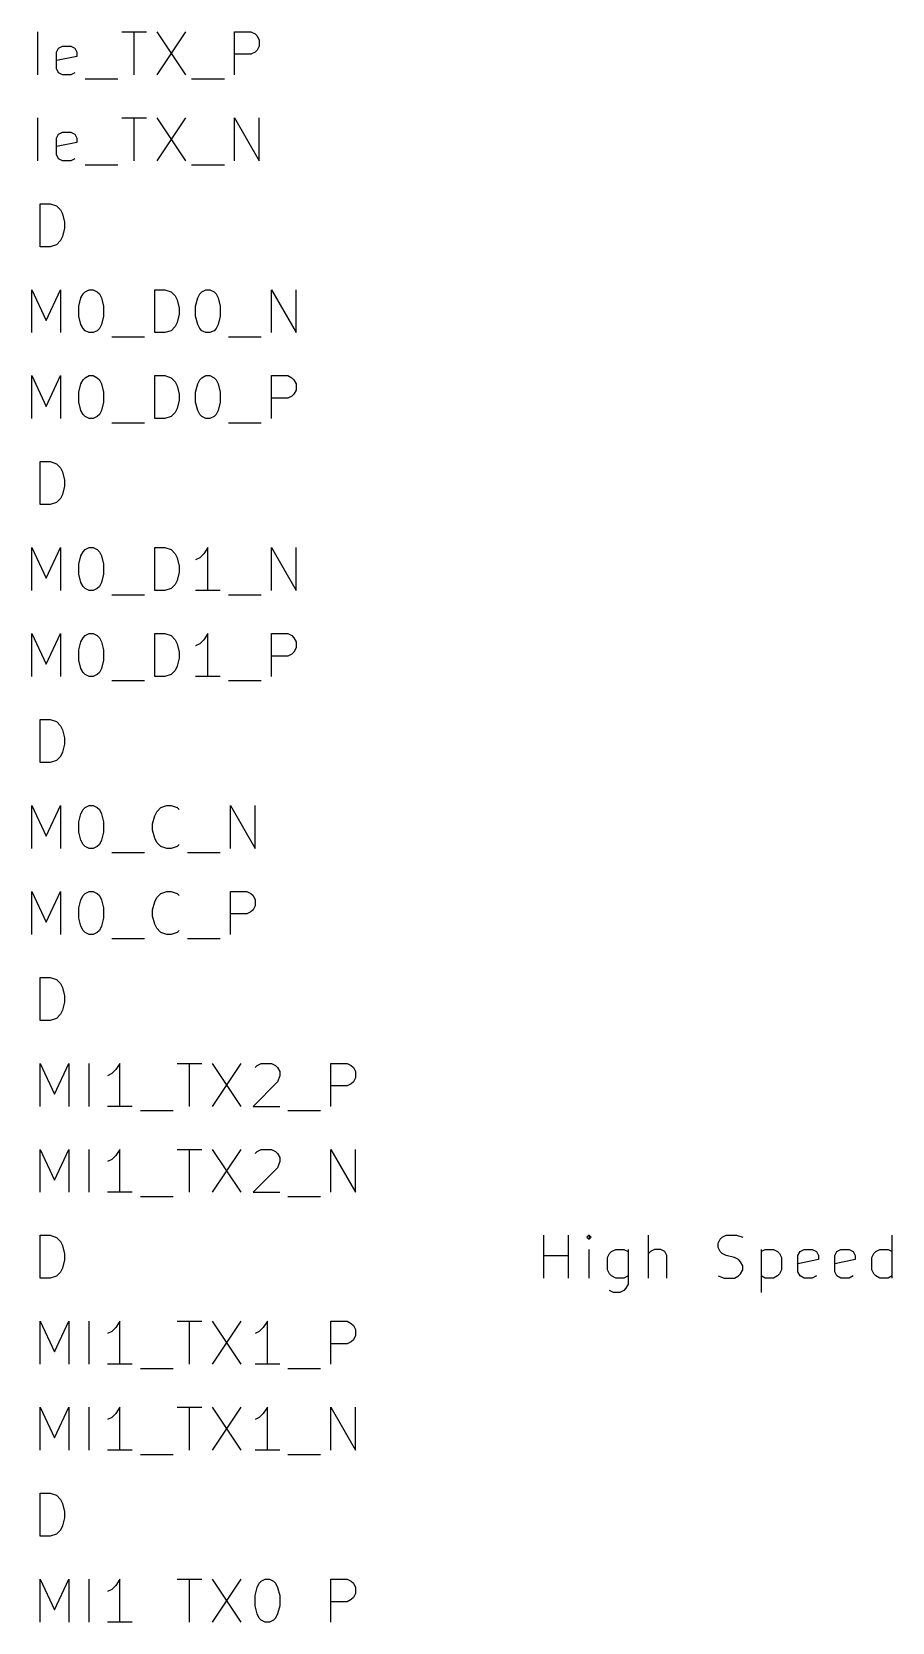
# Model space of a CAD drawing. Extents: x 0.4 to 11.3, y -7.9 to -0.4.
# Drawn here: x 1.375 to 2.375, y -4.173 to -2.323 of the extents above; entities that cross this region are included whole.
import ezdxf

# ---------------------------------------------------------------- set-up
doc = ezdxf.new("R2010")
doc.units = 0
doc.header["$MEASUREMENT"] = 0
doc.layers.add('CYAN2', color=4, linetype='CONTINUOUS')
doc.layers.add('RED2', color=1, linetype='CONTINUOUS')

msp = doc.modelspace()

# ---------------------------------------------------------------- linework, layer by layer
at = {"layer": 'CYAN2', "linetype": 'CONTINUOUS'}
for p, q in [((1.3819, -2.3731), (1.3819, -2.3231)), ((1.4795, -2.3231), (1.5081, -2.3231)), ((1.4938, -2.3731), (1.4938, -2.3231)), ((1.52, -2.3231), (1.5533, -2.3731)), ((1.5533, -2.3231), (1.52, -2.3731)), ((1.6105, -2.3731), (1.6105, -2.3231)), ((1.6105, -2.3231), (1.6295, -2.3231)), ((1.6295, -2.3231), (1.6343, -2.3255)), ((1.6343, -2.3255), (1.6367, -2.3279)), ((1.6367, -2.3279), (1.639, -2.3327)), ((1.4033, -2.3469), (1.4057, -2.3422)), ((1.4033, -2.366), (1.4033, -2.3469)), ((1.4057, -2.3422), (1.4105, -2.3398)), ((1.4105, -2.3398), (1.42, -2.3398)), ((1.42, -2.3398), (1.4248, -2.3422)), ((1.4248, -2.3422), (1.4271, -2.3469)), ((1.4271, -2.3469), (1.4271, -2.3517)), ((1.6295, -2.3493), (1.6105, -2.3493)), ((1.6343, -2.3469), (1.6295, -2.3493)), ((1.6367, -2.3446), (1.6343, -2.3469)), ((1.639, -2.3398), (1.6367, -2.3446)), ((1.639, -2.3327), (1.639, -2.3398)), ((1.4271, -2.3517), (1.4033, -2.3565)), ((1.4057, -2.3708), (1.4033, -2.366)), ((1.4105, -2.3731), (1.4057, -2.3708)), ((1.42, -2.3731), (1.4105, -2.3731)), ((1.4248, -2.3708), (1.42, -2.3731)), ((1.4367, -2.3779), (1.4748, -2.3779)), ((1.5605, -2.3779), (1.5986, -2.3779)), ((1.3819, -2.4731), (1.3819, -2.4231)), ((1.4795, -2.4231), (1.5081, -2.4231)), ((1.4938, -2.4731), (1.4938, -2.4231)), ((1.52, -2.4231), (1.5533, -2.4731)), ((1.5533, -2.4231), (1.52, -2.4731)), ((1.6105, -2.4731), (1.6105, -2.4231)), ((1.6105, -2.4231), (1.639, -2.4731)), ((1.639, -2.4731), (1.639, -2.4231)), ((1.4057, -2.4422), (1.4105, -2.4398)), ((1.4105, -2.4398), (1.42, -2.4398)), ((1.42, -2.4398), (1.4248, -2.4422)), ((1.4033, -2.4469), (1.4057, -2.4422)), ((1.4033, -2.466), (1.4033, -2.4469)), ((1.4271, -2.4517), (1.4033, -2.4565)), ((1.4248, -2.4422), (1.4271, -2.4469)), ((1.4271, -2.4469), (1.4271, -2.4517)), ((1.4057, -2.4708), (1.4033, -2.466)), ((1.4105, -2.4731), (1.4057, -2.4708)), ((1.42, -2.4731), (1.4105, -2.4731)), ((1.4248, -2.4708), (1.42, -2.4731)), ((1.4367, -2.4779), (1.4748, -2.4779)), ((1.5605, -2.4779), (1.5986, -2.4779)), ((1.3843, -2.5731), (1.3843, -2.5231)), ((1.3843, -2.5231), (1.3962, -2.5231)), ((1.3962, -2.5231), (1.4033, -2.5255)), ((1.4033, -2.5255), (1.4081, -2.5303)), ((1.4081, -2.5303), (1.4105, -2.535)), ((1.4105, -2.535), (1.4129, -2.5446)), ((1.4129, -2.5517), (1.4105, -2.5612)), ((1.4129, -2.5446), (1.4129, -2.5517)), ((1.4033, -2.5708), (1.3962, -2.5731)), ((1.4081, -2.566), (1.4033, -2.5708)), ((1.4105, -2.5612), (1.4081, -2.566)), ((1.3962, -2.5731), (1.3843, -2.5731)), ((1.3748, -2.6731), (1.3748, -2.6231)), ((1.3748, -2.6231), (1.3914, -2.6588)), ((1.3914, -2.6588), (1.4081, -2.6231)), ((1.4081, -2.6231), (1.4081, -2.6731)), ((1.4343, -2.6279), (1.4367, -2.6255)), ((1.4367, -2.6255), (1.4414, -2.6231)), ((1.4414, -2.6231), (1.4462, -2.6231)), ((1.4462, -2.6231), (1.4509, -2.6255)), ((1.4509, -2.6255), (1.4533, -2.6279)), ((1.5176, -2.6731), (1.5176, -2.6231)), ((1.5176, -2.6231), (1.5295, -2.6231)), ((1.5295, -2.6231), (1.5367, -2.6255)), ((1.5367, -2.6255), (1.5414, -2.6303)), ((1.57, -2.6279), (1.5724, -2.6255)), ((1.5724, -2.6255), (1.5771, -2.6231)), ((1.5771, -2.6231), (1.5819, -2.6231)), ((1.5819, -2.6231), (1.5867, -2.6255)), ((1.5867, -2.6255), (1.589, -2.6279)), ((1.6533, -2.6731), (1.6533, -2.6231)), ((1.6533, -2.6231), (1.6819, -2.6731)), ((1.6819, -2.6731), (1.6819, -2.6231)), ((1.4295, -2.6422), (1.4319, -2.6327)), ((1.4295, -2.6541), (1.4295, -2.6422)), ((1.4319, -2.6327), (1.4343, -2.6279)), ((1.4533, -2.6279), (1.4557, -2.6327)), ((1.4557, -2.6327), (1.4581, -2.6422)), ((1.4581, -2.6422), (1.4581, -2.6541)), ((1.5414, -2.6303), (1.5438, -2.635)), ((1.5438, -2.635), (1.5462, -2.6446)), ((1.5462, -2.6446), (1.5462, -2.6517)), ((1.5652, -2.6422), (1.5676, -2.6327)), ((1.5652, -2.6541), (1.5652, -2.6422)), ((1.5676, -2.6327), (1.57, -2.6279)), ((1.589, -2.6279), (1.5914, -2.6327)), ((1.5914, -2.6327), (1.5938, -2.6422)), ((1.5938, -2.6422), (1.5938, -2.6541)), ((1.4319, -2.6636), (1.4295, -2.6541)), ((1.4343, -2.6684), (1.4319, -2.6636)), ((1.4557, -2.6636), (1.4533, -2.6684)), ((1.4581, -2.6541), (1.4557, -2.6636)), ((1.5438, -2.6612), (1.5414, -2.666)), ((1.5462, -2.6517), (1.5438, -2.6612)), ((1.5676, -2.6636), (1.5652, -2.6541)), ((1.57, -2.6684), (1.5676, -2.6636)), ((1.5914, -2.6636), (1.589, -2.6684)), ((1.5938, -2.6541), (1.5914, -2.6636)), ((1.4367, -2.6708), (1.4343, -2.6684)), ((1.4414, -2.6731), (1.4367, -2.6708)), ((1.4462, -2.6731), (1.4414, -2.6731)), ((1.4509, -2.6708), (1.4462, -2.6731)), ((1.4533, -2.6684), (1.4509, -2.6708)), ((1.4676, -2.6779), (1.5057, -2.6779)), ((1.5295, -2.6731), (1.5176, -2.6731)), ((1.5367, -2.6708), (1.5295, -2.6731)), ((1.5414, -2.666), (1.5367, -2.6708)), ((1.5724, -2.6708), (1.57, -2.6684)), ((1.5771, -2.6731), (1.5724, -2.6708)), ((1.5819, -2.6731), (1.5771, -2.6731)), ((1.5867, -2.6708), (1.5819, -2.6731)), ((1.589, -2.6684), (1.5867, -2.6708)), ((1.6033, -2.6779), (1.6414, -2.6779)), ((1.3748, -2.7731), (1.3748, -2.7231)), ((1.3748, -2.7231), (1.3914, -2.7588)), ((1.3914, -2.7588), (1.4081, -2.7231)), ((1.4081, -2.7231), (1.4081, -2.7731)), ((1.4295, -2.7422), (1.4319, -2.7327)), ((1.4319, -2.7327), (1.4343, -2.7279)), ((1.4343, -2.7279), (1.4367, -2.7255)), ((1.4367, -2.7255), (1.4414, -2.7231)), ((1.4414, -2.7231), (1.4462, -2.7231)), ((1.4462, -2.7231), (1.4509, -2.7255)), ((1.4509, -2.7255), (1.4533, -2.7279)), ((1.4533, -2.7279), (1.4557, -2.7327)), ((1.4557, -2.7327), (1.4581, -2.7422)), ((1.5176, -2.7731), (1.5176, -2.7231)), ((1.5176, -2.7231), (1.5295, -2.7231)), ((1.5295, -2.7231), (1.5367, -2.7255)), ((1.5367, -2.7255), (1.5414, -2.7303)), ((1.5414, -2.7303), (1.5438, -2.735)), ((1.5438, -2.735), (1.5462, -2.7446)), ((1.5652, -2.7422), (1.5676, -2.7327)), ((1.5676, -2.7327), (1.57, -2.7279)), ((1.57, -2.7279), (1.5724, -2.7255)), ((1.5724, -2.7255), (1.5771, -2.7231)), ((1.5771, -2.7231), (1.5819, -2.7231)), ((1.5819, -2.7231), (1.5867, -2.7255)), ((1.5867, -2.7255), (1.589, -2.7279)), ((1.589, -2.7279), (1.5914, -2.7327)), ((1.5914, -2.7327), (1.5938, -2.7422)), ((1.6533, -2.7731), (1.6533, -2.7231)), ((1.6533, -2.7231), (1.6724, -2.7231)), ((1.6724, -2.7231), (1.6771, -2.7255)), ((1.6771, -2.7255), (1.6795, -2.7279)), ((1.6795, -2.7279), (1.6819, -2.7327)), ((1.6819, -2.7327), (1.6819, -2.7398)), ((1.4295, -2.7541), (1.4295, -2.7422)), ((1.4319, -2.7636), (1.4295, -2.7541)), ((1.4581, -2.7541), (1.4557, -2.7636)), ((1.4581, -2.7422), (1.4581, -2.7541)), ((1.5462, -2.7517), (1.5438, -2.7612)), ((1.5462, -2.7446), (1.5462, -2.7517)), ((1.5652, -2.7541), (1.5652, -2.7422)), ((1.5676, -2.7636), (1.5652, -2.7541)), ((1.5938, -2.7541), (1.5914, -2.7636)), ((1.5938, -2.7422), (1.5938, -2.7541)), ((1.6724, -2.7493), (1.6533, -2.7493)), ((1.6771, -2.7469), (1.6724, -2.7493)), ((1.6795, -2.7446), (1.6771, -2.7469)), ((1.6819, -2.7398), (1.6795, -2.7446)), ((1.4343, -2.7684), (1.4319, -2.7636)), ((1.4367, -2.7708), (1.4343, -2.7684)), ((1.4414, -2.7731), (1.4367, -2.7708)), ((1.4462, -2.7731), (1.4414, -2.7731)), ((1.4509, -2.7708), (1.4462, -2.7731)), ((1.4533, -2.7684), (1.4509, -2.7708)), ((1.4557, -2.7636), (1.4533, -2.7684)), ((1.5295, -2.7731), (1.5176, -2.7731)), ((1.5367, -2.7708), (1.5295, -2.7731)), ((1.5414, -2.766), (1.5367, -2.7708)), ((1.5438, -2.7612), (1.5414, -2.766)), ((1.57, -2.7684), (1.5676, -2.7636)), ((1.5724, -2.7708), (1.57, -2.7684)), ((1.5771, -2.7731), (1.5724, -2.7708)), ((1.5819, -2.7731), (1.5771, -2.7731)), ((1.5867, -2.7708), (1.5819, -2.7731)), ((1.589, -2.7684), (1.5867, -2.7708)), ((1.5914, -2.7636), (1.589, -2.7684)), ((1.4676, -2.7779), (1.5057, -2.7779)), ((1.6033, -2.7779), (1.6414, -2.7779)), ((1.3843, -2.8731), (1.3843, -2.8231)), ((1.3843, -2.8231), (1.3962, -2.8231)), ((1.3962, -2.8231), (1.4033, -2.8255)), ((1.4033, -2.8255), (1.4081, -2.8303)), ((1.4081, -2.8303), (1.4105, -2.835)), ((1.4105, -2.835), (1.4129, -2.8446)), ((1.4129, -2.8446), (1.4129, -2.8517)), ((1.4081, -2.866), (1.4033, -2.8708)), ((1.4105, -2.8612), (1.4081, -2.866)), ((1.4129, -2.8517), (1.4105, -2.8612)), ((1.3962, -2.8731), (1.3843, -2.8731)), ((1.4033, -2.8708), (1.3962, -2.8731)), ((1.3748, -2.9731), (1.3748, -2.9231)), ((1.3748, -2.9231), (1.3914, -2.9588)), ((1.3914, -2.9588), (1.4081, -2.9231)), ((1.4081, -2.9231), (1.4081, -2.9731)), ((1.4295, -2.9422), (1.4319, -2.9327)), ((1.4319, -2.9327), (1.4343, -2.9279)), ((1.4343, -2.9279), (1.4367, -2.9255)), ((1.4367, -2.9255), (1.4414, -2.9231)), ((1.4414, -2.9231), (1.4462, -2.9231)), ((1.4462, -2.9231), (1.4509, -2.9255)), ((1.4509, -2.9255), (1.4533, -2.9279)), ((1.4533, -2.9279), (1.4557, -2.9327)), ((1.4557, -2.9327), (1.4581, -2.9422)), ((1.5176, -2.9731), (1.5176, -2.9231)), ((1.5176, -2.9231), (1.5295, -2.9231)), ((1.5295, -2.9231), (1.5367, -2.9255)), ((1.5367, -2.9255), (1.5414, -2.9303)), ((1.5414, -2.9303), (1.5438, -2.935)), ((1.5438, -2.935), (1.5462, -2.9446)), ((1.57, -2.935), (1.5652, -2.9374)), ((1.5748, -2.9303), (1.57, -2.935)), ((1.5795, -2.9231), (1.5748, -2.9303)), ((1.5795, -2.9731), (1.5795, -2.9231)), ((1.6533, -2.9731), (1.6533, -2.9231)), ((1.6533, -2.9231), (1.6819, -2.9731)), ((1.6819, -2.9731), (1.6819, -2.9231)), ((1.4295, -2.9541), (1.4295, -2.9422)), ((1.4319, -2.9636), (1.4295, -2.9541)), ((1.4581, -2.9541), (1.4557, -2.9636)), ((1.4581, -2.9422), (1.4581, -2.9541)), ((1.5462, -2.9517), (1.5438, -2.9612)), ((1.5462, -2.9446), (1.5462, -2.9517)), ((1.4343, -2.9684), (1.4319, -2.9636)), ((1.4367, -2.9708), (1.4343, -2.9684)), ((1.4414, -2.9731), (1.4367, -2.9708)), ((1.4462, -2.9731), (1.4414, -2.9731)), ((1.4509, -2.9708), (1.4462, -2.9731)), ((1.4533, -2.9684), (1.4509, -2.9708)), ((1.4557, -2.9636), (1.4533, -2.9684)), ((1.4676, -2.9779), (1.5057, -2.9779)), ((1.5295, -2.9731), (1.5176, -2.9731)), ((1.5367, -2.9708), (1.5295, -2.9731)), ((1.5414, -2.966), (1.5367, -2.9708)), ((1.5438, -2.9612), (1.5414, -2.966)), ((1.5938, -2.9731), (1.5652, -2.9731)), ((1.6033, -2.9779), (1.6414, -2.9779)), ((1.3748, -3.0731), (1.3748, -3.0231)), ((1.3748, -3.0231), (1.3914, -3.0588)), ((1.3914, -3.0588), (1.4081, -3.0231)), ((1.4081, -3.0231), (1.4081, -3.0731)), ((1.4295, -3.0422), (1.4319, -3.0327)), ((1.4319, -3.0327), (1.4343, -3.0279)), ((1.4343, -3.0279), (1.4367, -3.0255)), ((1.4367, -3.0255), (1.4414, -3.0231)), ((1.4414, -3.0231), (1.4462, -3.0231)), ((1.4462, -3.0231), (1.4509, -3.0255)), ((1.4509, -3.0255), (1.4533, -3.0279)), ((1.4533, -3.0279), (1.4557, -3.0327)), ((1.4557, -3.0327), (1.4581, -3.0422)), ((1.5176, -3.0731), (1.5176, -3.0231)), ((1.5176, -3.0231), (1.5295, -3.0231)), ((1.5295, -3.0231), (1.5367, -3.0255)), ((1.5367, -3.0255), (1.5414, -3.0303)), ((1.5414, -3.0303), (1.5438, -3.035)), ((1.5748, -3.0303), (1.57, -3.035)), ((1.5795, -3.0231), (1.5748, -3.0303)), ((1.5795, -3.0731), (1.5795, -3.0231)), ((1.6533, -3.0731), (1.6533, -3.0231)), ((1.6533, -3.0231), (1.6724, -3.0231)), ((1.6724, -3.0231), (1.6771, -3.0255)), ((1.6771, -3.0255), (1.6795, -3.0279)), ((1.6795, -3.0279), (1.6819, -3.0327)), ((1.6819, -3.0327), (1.6819, -3.0398)), ((1.4295, -3.0541), (1.4295, -3.0422)), ((1.4581, -3.0422), (1.4581, -3.0541)), ((1.5438, -3.035), (1.5462, -3.0446)), ((1.5462, -3.0517), (1.5438, -3.0612)), ((1.5462, -3.0446), (1.5462, -3.0517)), ((1.57, -3.035), (1.5652, -3.0374)), ((1.6724, -3.0493), (1.6533, -3.0493)), ((1.6771, -3.0469), (1.6724, -3.0493)), ((1.6795, -3.0446), (1.6771, -3.0469)), ((1.6819, -3.0398), (1.6795, -3.0446)), ((1.4319, -3.0636), (1.4295, -3.0541)), ((1.4343, -3.0684), (1.4319, -3.0636)), ((1.4367, -3.0708), (1.4343, -3.0684)), ((1.4414, -3.0731), (1.4367, -3.0708)), ((1.4509, -3.0708), (1.4462, -3.0731)), ((1.4533, -3.0684), (1.4509, -3.0708)), ((1.4557, -3.0636), (1.4533, -3.0684)), ((1.4581, -3.0541), (1.4557, -3.0636)), ((1.5367, -3.0708), (1.5295, -3.0731)), ((1.5414, -3.066), (1.5367, -3.0708)), ((1.5438, -3.0612), (1.5414, -3.066)), ((1.4462, -3.0731), (1.4414, -3.0731)), ((1.4676, -3.0779), (1.5057, -3.0779)), ((1.5295, -3.0731), (1.5176, -3.0731)), ((1.5938, -3.0731), (1.5652, -3.0731)), ((1.6033, -3.0779), (1.6414, -3.0779)), ((1.3843, -3.1731), (1.3843, -3.1231)), ((1.3843, -3.1231), (1.3962, -3.1231)), ((1.3962, -3.1231), (1.4033, -3.1255)), ((1.4033, -3.1255), (1.4081, -3.1303)), ((1.4081, -3.1303), (1.4105, -3.135)), ((1.4105, -3.135), (1.4129, -3.1446)), ((1.4129, -3.1446), (1.4129, -3.1517)), ((1.4105, -3.1612), (1.4081, -3.166)), ((1.4129, -3.1517), (1.4105, -3.1612)), ((1.3962, -3.1731), (1.3843, -3.1731)), ((1.4033, -3.1708), (1.3962, -3.1731)), ((1.4081, -3.166), (1.4033, -3.1708)), ((1.3748, -3.2731), (1.3748, -3.2231)), ((1.3748, -3.2231), (1.3914, -3.2588)), ((1.3914, -3.2588), (1.4081, -3.2231)), ((1.4081, -3.2231), (1.4081, -3.2731)), ((1.4295, -3.2422), (1.4319, -3.2327)), ((1.4319, -3.2327), (1.4343, -3.2279)), ((1.4343, -3.2279), (1.4367, -3.2255)), ((1.4367, -3.2255), (1.4414, -3.2231)), ((1.4414, -3.2231), (1.4462, -3.2231)), ((1.4462, -3.2231), (1.4509, -3.2255)), ((1.4509, -3.2255), (1.4533, -3.2279)), ((1.4533, -3.2279), (1.4557, -3.2327)), ((1.4557, -3.2327), (1.4581, -3.2422)), ((1.5152, -3.2446), (1.5176, -3.235)), ((1.5176, -3.235), (1.52, -3.2303)), ((1.52, -3.2303), (1.5248, -3.2255)), ((1.5248, -3.2255), (1.5319, -3.2231)), ((1.5319, -3.2231), (1.5367, -3.2231)), ((1.5367, -3.2231), (1.5438, -3.2255)), ((1.5438, -3.2255), (1.5462, -3.2279)), ((1.6057, -3.2731), (1.6057, -3.2231)), ((1.6057, -3.2231), (1.6343, -3.2731)), ((1.6343, -3.2731), (1.6343, -3.2231)), ((1.4295, -3.2541), (1.4295, -3.2422)), ((1.4319, -3.2636), (1.4295, -3.2541)), ((1.4581, -3.2541), (1.4557, -3.2636)), ((1.4581, -3.2422), (1.4581, -3.2541)), ((1.5152, -3.2517), (1.5152, -3.2446)), ((1.5176, -3.2612), (1.5152, -3.2517)), ((1.4343, -3.2684), (1.4319, -3.2636)), ((1.4367, -3.2708), (1.4343, -3.2684)), ((1.4414, -3.2731), (1.4367, -3.2708)), ((1.4462, -3.2731), (1.4414, -3.2731)), ((1.4509, -3.2708), (1.4462, -3.2731)), ((1.4533, -3.2684), (1.4509, -3.2708)), ((1.4557, -3.2636), (1.4533, -3.2684)), ((1.52, -3.266), (1.5176, -3.2612)), ((1.5248, -3.2708), (1.52, -3.266)), ((1.5319, -3.2731), (1.5248, -3.2708)), ((1.5367, -3.2731), (1.5319, -3.2731)), ((1.5438, -3.2708), (1.5367, -3.2731)), ((1.5462, -3.2684), (1.5438, -3.2708)), ((1.4676, -3.2779), (1.5057, -3.2779)), ((1.5557, -3.2779), (1.5938, -3.2779)), ((1.3748, -3.3731), (1.3748, -3.3231)), ((1.3748, -3.3231), (1.3914, -3.3588)), ((1.3914, -3.3588), (1.4081, -3.3231)), ((1.4081, -3.3231), (1.4081, -3.3731)), ((1.4319, -3.3327), (1.4343, -3.3279)), ((1.4343, -3.3279), (1.4367, -3.3255)), ((1.4367, -3.3255), (1.4414, -3.3231)), ((1.4414, -3.3231), (1.4462, -3.3231)), ((1.4462, -3.3231), (1.4509, -3.3255)), ((1.4509, -3.3255), (1.4533, -3.3279)), ((1.4533, -3.3279), (1.4557, -3.3327)), ((1.52, -3.3303), (1.5248, -3.3255)), ((1.5248, -3.3255), (1.5319, -3.3231)), ((1.5319, -3.3231), (1.5367, -3.3231)), ((1.5367, -3.3231), (1.5438, -3.3255)), ((1.5438, -3.3255), (1.5462, -3.3279)), ((1.6057, -3.3731), (1.6057, -3.3231)), ((1.6057, -3.3231), (1.6248, -3.3231)), ((1.6248, -3.3231), (1.6295, -3.3255)), ((1.6295, -3.3255), (1.6319, -3.3279)), ((1.6319, -3.3279), (1.6343, -3.3327)), ((1.4295, -3.3422), (1.4319, -3.3327)), ((1.4295, -3.3541), (1.4295, -3.3422)), ((1.4557, -3.3327), (1.4581, -3.3422)), ((1.4581, -3.3422), (1.4581, -3.3541)), ((1.5152, -3.3446), (1.5176, -3.335)), ((1.5152, -3.3517), (1.5152, -3.3446)), ((1.5176, -3.335), (1.52, -3.3303)), ((1.6295, -3.3469), (1.6248, -3.3493)), ((1.6319, -3.3446), (1.6295, -3.3469)), ((1.6343, -3.3398), (1.6319, -3.3446)), ((1.6343, -3.3327), (1.6343, -3.3398)), ((1.4319, -3.3636), (1.4295, -3.3541)), ((1.4343, -3.3684), (1.4319, -3.3636)), ((1.4557, -3.3636), (1.4533, -3.3684)), ((1.4581, -3.3541), (1.4557, -3.3636)), ((1.5176, -3.3612), (1.5152, -3.3517)), ((1.52, -3.366), (1.5176, -3.3612)), ((1.5248, -3.3708), (1.52, -3.366)), ((1.6248, -3.3493), (1.6057, -3.3493)), ((1.4367, -3.3708), (1.4343, -3.3684)), ((1.4414, -3.3731), (1.4367, -3.3708)), ((1.4462, -3.3731), (1.4414, -3.3731)), ((1.4509, -3.3708), (1.4462, -3.3731)), ((1.4533, -3.3684), (1.4509, -3.3708)), ((1.4676, -3.3779), (1.5057, -3.3779)), ((1.5319, -3.3731), (1.5248, -3.3708)), ((1.5367, -3.3731), (1.5319, -3.3731)), ((1.5438, -3.3708), (1.5367, -3.3731)), ((1.5462, -3.3684), (1.5438, -3.3708)), ((1.5557, -3.3779), (1.5938, -3.3779)), ((1.3843, -3.4731), (1.3843, -3.4231)), ((1.3843, -3.4231), (1.3962, -3.4231)), ((1.3962, -3.4231), (1.4033, -3.4255)), ((1.4033, -3.4255), (1.4081, -3.4303)), ((1.4081, -3.4303), (1.4105, -3.435)), ((1.4105, -3.435), (1.4129, -3.4446)), ((1.4129, -3.4517), (1.4105, -3.4612)), ((1.4129, -3.4446), (1.4129, -3.4517)), ((1.3962, -3.4731), (1.3843, -3.4731)), ((1.4033, -3.4708), (1.3962, -3.4731)), ((1.4081, -3.466), (1.4033, -3.4708)), ((1.4105, -3.4612), (1.4081, -3.466)), ((1.3843, -3.5731), (1.3843, -3.5231)), ((1.3843, -3.5231), (1.401, -3.5588)), ((1.401, -3.5588), (1.4176, -3.5231)), ((1.4176, -3.5231), (1.4176, -3.5731)), ((1.4414, -3.5731), (1.4414, -3.5231)), ((1.4724, -3.5303), (1.4676, -3.535)), ((1.4771, -3.5231), (1.4724, -3.5303)), ((1.4771, -3.5731), (1.4771, -3.5231)), ((1.5438, -3.5231), (1.5724, -3.5231)), ((1.5581, -3.5731), (1.5581, -3.5231)), ((1.5843, -3.5231), (1.6176, -3.5731)), ((1.6176, -3.5231), (1.5843, -3.5731)), ((1.6343, -3.5279), (1.6367, -3.5255)), ((1.6367, -3.5255), (1.6414, -3.5231)), ((1.6414, -3.5231), (1.6533, -3.5231)), ((1.6533, -3.5231), (1.6581, -3.5255)), ((1.6581, -3.5255), (1.6605, -3.5279)), ((1.6605, -3.5279), (1.6629, -3.5327)), ((1.6629, -3.5327), (1.6629, -3.5374)), ((1.7224, -3.5731), (1.7224, -3.5231)), ((1.7224, -3.5231), (1.7414, -3.5231)), ((1.7414, -3.5231), (1.7462, -3.5255)), ((1.7462, -3.5255), (1.7486, -3.5279)), ((1.7486, -3.5279), (1.7509, -3.5327)), ((1.7509, -3.5327), (1.7509, -3.5398)), ((1.4676, -3.535), (1.4629, -3.5374)), ((1.6605, -3.5446), (1.6319, -3.5731)), ((1.6629, -3.5374), (1.6605, -3.5446)), ((1.7414, -3.5493), (1.7224, -3.5493)), ((1.7462, -3.5469), (1.7414, -3.5493)), ((1.7486, -3.5446), (1.7462, -3.5469)), ((1.7509, -3.5398), (1.7486, -3.5446)), ((1.4914, -3.5731), (1.4629, -3.5731)), ((1.501, -3.5779), (1.539, -3.5779)), ((1.6319, -3.5731), (1.6629, -3.5731)), ((1.6724, -3.5779), (1.7105, -3.5779)), ((1.3843, -3.6731), (1.3843, -3.6231)), ((1.3843, -3.6231), (1.401, -3.6588)), ((1.401, -3.6588), (1.4176, -3.6231)), ((1.4176, -3.6231), (1.4176, -3.6731)), ((1.4414, -3.6731), (1.4414, -3.6231)), ((1.4771, -3.6231), (1.4724, -3.6303)), ((1.4771, -3.6731), (1.4771, -3.6231)), ((1.5438, -3.6231), (1.5724, -3.6231)), ((1.5581, -3.6731), (1.5581, -3.6231)), ((1.5843, -3.6231), (1.6176, -3.6731)), ((1.6176, -3.6231), (1.5843, -3.6731)), ((1.6343, -3.6279), (1.6367, -3.6255)), ((1.6367, -3.6255), (1.6414, -3.6231)), ((1.6414, -3.6231), (1.6533, -3.6231)), ((1.6533, -3.6231), (1.6581, -3.6255)), ((1.6581, -3.6255), (1.6605, -3.6279)), ((1.7224, -3.6731), (1.7224, -3.6231)), ((1.7224, -3.6231), (1.7509, -3.6731)), ((1.7509, -3.6731), (1.7509, -3.6231)), ((1.4676, -3.635), (1.4629, -3.6374)), ((1.4724, -3.6303), (1.4676, -3.635)), ((1.6605, -3.6279), (1.6629, -3.6327)), ((1.6629, -3.6374), (1.6605, -3.6446)), ((1.6629, -3.6327), (1.6629, -3.6374)), ((1.6605, -3.6446), (1.6319, -3.6731)), ((1.4914, -3.6731), (1.4629, -3.6731)), ((1.501, -3.6779), (1.539, -3.6779)), ((1.6319, -3.6731), (1.6629, -3.6731)), ((1.6724, -3.6779), (1.7105, -3.6779)), ((1.3843, -3.7731), (1.3843, -3.7231)), ((1.3843, -3.7231), (1.3962, -3.7231)), ((1.3962, -3.7231), (1.4033, -3.7255)), ((1.4033, -3.7255), (1.4081, -3.7303)), ((1.4081, -3.7303), (1.4105, -3.735)), ((1.4105, -3.735), (1.4129, -3.7446)), ((1.4129, -3.7517), (1.4105, -3.7612)), ((1.4129, -3.7446), (1.4129, -3.7517)), ((1.3962, -3.7731), (1.3843, -3.7731)), ((1.4033, -3.7708), (1.3962, -3.7731)), ((1.4081, -3.766), (1.4033, -3.7708)), ((1.4105, -3.7612), (1.4081, -3.766)), ((1.3843, -3.8731), (1.3843, -3.8231)), ((1.3843, -3.8231), (1.401, -3.8588)), ((1.401, -3.8588), (1.4176, -3.8231)), ((1.4176, -3.8231), (1.4176, -3.8731)), ((1.4414, -3.8731), (1.4414, -3.8231)), ((1.4771, -3.8231), (1.4724, -3.8303)), ((1.4771, -3.8731), (1.4771, -3.8231)), ((1.5438, -3.8231), (1.5724, -3.8231)), ((1.5581, -3.8731), (1.5581, -3.8231)), ((1.5843, -3.8231), (1.6176, -3.8731)), ((1.6176, -3.8231), (1.5843, -3.8731)), ((1.6486, -3.8231), (1.6438, -3.8303)), ((1.6486, -3.8731), (1.6486, -3.8231)), ((1.7224, -3.8731), (1.7224, -3.8231)), ((1.7224, -3.8231), (1.7414, -3.8231)), ((1.7414, -3.8231), (1.7462, -3.8255)), ((1.7462, -3.8255), (1.7486, -3.8279)), ((1.7486, -3.8279), (1.7509, -3.8327)), ((1.4676, -3.835), (1.4629, -3.8374)), ((1.4724, -3.8303), (1.4676, -3.835)), ((1.639, -3.835), (1.6343, -3.8374)), ((1.6438, -3.8303), (1.639, -3.835)), ((1.7462, -3.8469), (1.7414, -3.8493)), ((1.7486, -3.8446), (1.7462, -3.8469)), ((1.7509, -3.8398), (1.7486, -3.8446)), ((1.7509, -3.8327), (1.7509, -3.8398)), ((1.7414, -3.8493), (1.7224, -3.8493)), ((1.4914, -3.8731), (1.4629, -3.8731)), ((1.501, -3.8779), (1.539, -3.8779)), ((1.6629, -3.8731), (1.6343, -3.8731)), ((1.6724, -3.8779), (1.7105, -3.8779)), ((1.3843, -3.9731), (1.3843, -3.9231)), ((1.3843, -3.9231), (1.401, -3.9588)), ((1.401, -3.9588), (1.4176, -3.9231)), ((1.4176, -3.9231), (1.4176, -3.9731)), ((1.4414, -3.9731), (1.4414, -3.9231)), ((1.4676, -3.935), (1.4629, -3.9374)), ((1.4724, -3.9303), (1.4676, -3.935)), ((1.4771, -3.9231), (1.4724, -3.9303)), ((1.4771, -3.9731), (1.4771, -3.9231)), ((1.5438, -3.9231), (1.5724, -3.9231)), ((1.5581, -3.9731), (1.5581, -3.9231)), ((1.5843, -3.9231), (1.6176, -3.9731)), ((1.6176, -3.9231), (1.5843, -3.9731)), ((1.639, -3.935), (1.6343, -3.9374)), ((1.6438, -3.9303), (1.639, -3.935)), ((1.6486, -3.9231), (1.6438, -3.9303)), ((1.6486, -3.9731), (1.6486, -3.9231)), ((1.7224, -3.9731), (1.7224, -3.9231)), ((1.7224, -3.9231), (1.7509, -3.9731)), ((1.7509, -3.9731), (1.7509, -3.9231)), ((1.4914, -3.9731), (1.4629, -3.9731)), ((1.6629, -3.9731), (1.6343, -3.9731)), ((1.501, -3.9779), (1.539, -3.9779)), ((1.6724, -3.9779), (1.7105, -3.9779)), ((1.3843, -4.0731), (1.3843, -4.0231)), ((1.3843, -4.0231), (1.3962, -4.0231)), ((1.3962, -4.0231), (1.4033, -4.0255)), ((1.4033, -4.0255), (1.4081, -4.0303)), ((1.4081, -4.0303), (1.4105, -4.035)), ((1.4105, -4.035), (1.4129, -4.0446)), ((1.4129, -4.0446), (1.4129, -4.0517)), ((1.4081, -4.066), (1.4033, -4.0708)), ((1.4105, -4.0612), (1.4081, -4.066)), ((1.4129, -4.0517), (1.4105, -4.0612)), ((1.3962, -4.0731), (1.3843, -4.0731)), ((1.4033, -4.0708), (1.3962, -4.0731)), ((1.3843, -4.1731), (1.3843, -4.1231)), ((1.3843, -4.1231), (1.401, -4.1588)), ((1.401, -4.1588), (1.4176, -4.1231)), ((1.4176, -4.1231), (1.4176, -4.1731)), ((1.4414, -4.1731), (1.4414, -4.1231)), ((1.4771, -4.1231), (1.4724, -4.1303)), ((1.4771, -4.1731), (1.4771, -4.1231)), ((1.5438, -4.1231), (1.5724, -4.1231)), ((1.5581, -4.1731), (1.5581, -4.1231)), ((1.5843, -4.1231), (1.6176, -4.1731)), ((1.6176, -4.1231), (1.5843, -4.1731)), ((1.6414, -4.1255), (1.6462, -4.1231)), ((1.6462, -4.1231), (1.6509, -4.1231)), ((1.6509, -4.1231), (1.6557, -4.1255)), ((1.7224, -4.1731), (1.7224, -4.1231)), ((1.7224, -4.1231), (1.7414, -4.1231)), ((1.7414, -4.1231), (1.7462, -4.1255)), ((1.4676, -4.135), (1.4629, -4.1374)), ((1.4724, -4.1303), (1.4676, -4.135)), ((1.6343, -4.1422), (1.6367, -4.1327)), ((1.6343, -4.1541), (1.6343, -4.1422)), ((1.6367, -4.1327), (1.639, -4.1279)), ((1.639, -4.1279), (1.6414, -4.1255)), ((1.6557, -4.1255), (1.6581, -4.1279)), ((1.6581, -4.1279), (1.6605, -4.1327)), ((1.6605, -4.1327), (1.6629, -4.1422)), ((1.6629, -4.1422), (1.6629, -4.1541)), ((1.7462, -4.1255), (1.7486, -4.1279)), ((1.7486, -4.1279), (1.7509, -4.1327)), ((1.7509, -4.1398), (1.7486, -4.1446)), ((1.7509, -4.1327), (1.7509, -4.1398)), ((1.6367, -4.1636), (1.6343, -4.1541)), ((1.6629, -4.1541), (1.6605, -4.1636)), ((1.7414, -4.1493), (1.7224, -4.1493)), ((1.7462, -4.1469), (1.7414, -4.1493)), ((1.7486, -4.1446), (1.7462, -4.1469)), ((1.4914, -4.1731), (1.4629, -4.1731)), ((1.639, -4.1684), (1.6367, -4.1636)), ((1.6414, -4.1708), (1.639, -4.1684)), ((1.6462, -4.1731), (1.6414, -4.1708)), ((1.6509, -4.1731), (1.6462, -4.1731)), ((1.6557, -4.1708), (1.6509, -4.1731)), ((1.6581, -4.1684), (1.6557, -4.1708)), ((1.6605, -4.1636), (1.6581, -4.1684))]:
    msp.add_line(p, q, dxfattribs=at)
at = {"layer": 'RED2', "linetype": 'CONTINUOUS'}
for p, q in [((1.9702, -3.7728), (1.9702, -3.7228)), ((1.9988, -3.7728), (1.9988, -3.7228)), ((2.0226, -3.7228), (2.0202, -3.7252)), ((2.0202, -3.7252), (2.0226, -3.7276)), ((2.025, -3.7252), (2.0226, -3.7228)), ((2.0226, -3.7228), (2.0226, -3.7276)), ((2.0226, -3.7276), (2.025, -3.7252)), ((2.0917, -3.7728), (2.0917, -3.7228)), ((2.1726, -3.7323), (2.175, -3.7276)), ((2.1726, -3.7371), (2.1726, -3.7323)), ((2.175, -3.7276), (2.1774, -3.7252)), ((2.1774, -3.7252), (2.1821, -3.7228)), ((2.1821, -3.7228), (2.194, -3.7228)), ((2.194, -3.7228), (2.2012, -3.7252)), ((2.375, -3.7728), (2.375, -3.7228)), ((1.9702, -3.7466), (1.9988, -3.7466)), ((2.0226, -3.7728), (2.0226, -3.7395)), ((2.0441, -3.749), (2.0464, -3.7442)), ((2.0441, -3.7633), (2.0441, -3.749)), ((2.0464, -3.7442), (2.0488, -3.7419)), ((2.0488, -3.7419), (2.0536, -3.7395)), ((2.0536, -3.7395), (2.0631, -3.7395)), ((2.0631, -3.7395), (2.0679, -3.7419)), ((2.0679, -3.7395), (2.0679, -3.7799)), ((2.0941, -3.7419), (2.0917, -3.7442)), ((2.0988, -3.7395), (2.0941, -3.7419)), ((2.106, -3.7395), (2.0988, -3.7395)), ((2.1107, -3.7419), (2.106, -3.7395)), ((2.1131, -3.7466), (2.1107, -3.7419)), ((2.1131, -3.7728), (2.1131, -3.7466)), ((2.175, -3.7419), (2.1726, -3.7371)), ((2.1774, -3.7442), (2.175, -3.7419)), ((2.1821, -3.7466), (2.1774, -3.7442)), ((2.1917, -3.749), (2.1821, -3.7466)), ((2.1964, -3.7514), (2.1917, -3.749)), ((2.1988, -3.7538), (2.1964, -3.7514)), ((2.2012, -3.7585), (2.1988, -3.7538)), ((2.2226, -3.7395), (2.2226, -3.7895)), ((2.2226, -3.7419), (2.2274, -3.7395)), ((2.2274, -3.7395), (2.2369, -3.7395)), ((2.2369, -3.7395), (2.2417, -3.7419)), ((2.2417, -3.7419), (2.244, -3.7442)), ((2.244, -3.7442), (2.2464, -3.749)), ((2.2464, -3.749), (2.2464, -3.7633)), ((2.2655, -3.7466), (2.2679, -3.7419)), ((2.2655, -3.7657), (2.2655, -3.7466)), ((2.2893, -3.7514), (2.2655, -3.7561)), ((2.2679, -3.7419), (2.2726, -3.7395)), ((2.2726, -3.7395), (2.2821, -3.7395)), ((2.2821, -3.7395), (2.2869, -3.7419)), ((2.2869, -3.7419), (2.2893, -3.7466)), ((2.2893, -3.7466), (2.2893, -3.7514)), ((2.3083, -3.7466), (2.3107, -3.7419)), ((2.3083, -3.7657), (2.3083, -3.7466)), ((2.3321, -3.7514), (2.3083, -3.7561)), ((2.3107, -3.7419), (2.3155, -3.7395)), ((2.3155, -3.7395), (2.325, -3.7395)), ((2.325, -3.7395), (2.3298, -3.7419)), ((2.3298, -3.7419), (2.3321, -3.7466)), ((2.3321, -3.7466), (2.3321, -3.7514)), ((2.3512, -3.749), (2.3536, -3.7442)), ((2.3512, -3.7633), (2.3512, -3.749)), ((2.3536, -3.7442), (2.356, -3.7419)), ((2.356, -3.7419), (2.3607, -3.7395)), ((2.3607, -3.7395), (2.3702, -3.7395)), ((2.3702, -3.7395), (2.375, -3.7419)), ((2.0464, -3.768), (2.0441, -3.7633)), ((2.0488, -3.7704), (2.0464, -3.768)), ((2.0536, -3.7728), (2.0488, -3.7704)), ((2.0631, -3.7728), (2.0536, -3.7728)), ((2.0679, -3.7704), (2.0631, -3.7728)), ((2.1726, -3.7704), (2.1798, -3.7728)), ((2.1798, -3.7728), (2.1917, -3.7728)), ((2.1917, -3.7728), (2.1964, -3.7704)), ((2.1964, -3.7704), (2.1988, -3.768)), ((2.1988, -3.768), (2.2012, -3.7633)), ((2.2012, -3.7633), (2.2012, -3.7585)), ((2.2274, -3.7728), (2.2226, -3.7704)), ((2.2369, -3.7728), (2.2274, -3.7728)), ((2.2417, -3.7704), (2.2369, -3.7728)), ((2.244, -3.768), (2.2417, -3.7704)), ((2.2464, -3.7633), (2.244, -3.768)), ((2.2679, -3.7704), (2.2655, -3.7657)), ((2.2726, -3.7728), (2.2679, -3.7704)), ((2.2821, -3.7728), (2.2726, -3.7728)), ((2.2869, -3.7704), (2.2821, -3.7728)), ((2.3107, -3.7704), (2.3083, -3.7657)), ((2.3155, -3.7728), (2.3107, -3.7704)), ((2.325, -3.7728), (2.3155, -3.7728)), ((2.3298, -3.7704), (2.325, -3.7728)), ((2.3536, -3.768), (2.3512, -3.7633)), ((2.356, -3.7704), (2.3536, -3.768)), ((2.3607, -3.7728), (2.356, -3.7704)), ((2.3702, -3.7728), (2.3607, -3.7728)), ((2.375, -3.7704), (2.3702, -3.7728)), ((2.0512, -3.7895), (2.0464, -3.7871)), ((2.0583, -3.7895), (2.0512, -3.7895)), ((2.0631, -3.7871), (2.0583, -3.7895)), ((2.0655, -3.7847), (2.0631, -3.7871)), ((2.0679, -3.7799), (2.0655, -3.7847))]:
    msp.add_line(p, q, dxfattribs=at)

doc.saveas('drawing.dxf')
